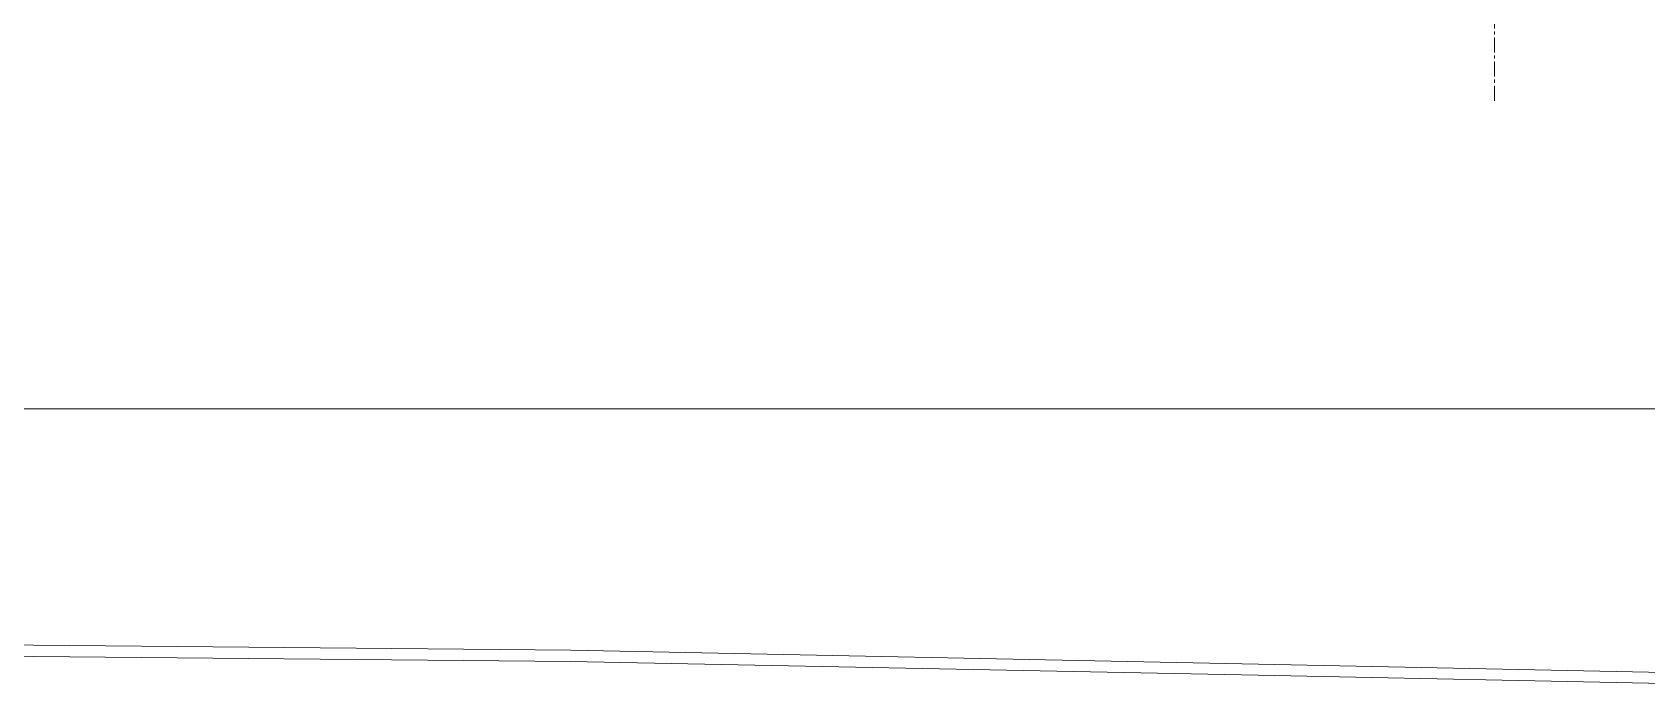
# Model space of a CAD drawing. Header units: metres. Extents: x 5205117 to 5948571, y 646915 to 1143748.
# Drawn here: x 5565530 to 5598979, y 655855 to 669371 of the extents above; entities that cross this region are included whole.
import ezdxf

# ---------------------------------------------------------------- set-up
doc = ezdxf.new("R2010")
doc.units = ezdxf.units.M
doc.header["$MEASUREMENT"] = 0
doc.linetypes.add('CENTER', pattern=[2, 1.25, -0.25, 0.25, -0.25])
doc.linetypes.add('CONTINOUS', pattern=[0])
for name, color, linetype, lineweight in [('A-Center line', 1, 'CENTER', 9), ('A-Plot', 7, 'CONTINOUS', 5), ('road', 7, 'Continuous', 9)]:
    doc.layers.add(name, color=color, linetype=linetype, lineweight=lineweight)

msp = doc.modelspace()

# ---------------------------------------------------------------- linework, layer by layer
at = {"layer": 'A-Center line', "ltscale": 250}
msp.add_line((5595824.1, 676264.7), (5595824.1, 667933.1), dxfattribs=at)
at = {"layer": 'A-Plot'}
for points in [[(5344129.2, 679200.9), (5360616, 674381.8), (5371402.5, 672150.2), (5383790.9, 670108.8), (5415440.2, 667838), (5419009.5, 667807.4), (5432765.8, 666405.2), (5441967.6, 665034), (5465404.1, 662918.7), (5490896.7, 660678.8), (5498284.8, 660036.4), (5514737.4, 658605.8), (5533786.4, 656969.3), (5576686.1, 656568.3), (5590933.9, 656280.2), (5600614.5, 656084.5)], [(5344064.7, 678980.1), (5360560.3, 674158.4), (5371360.5, 671924), (5383763.9, 669880.1), (5415431, 667608.1), (5418996.8, 667577.5), (5432737.2, 666176.9), (5441940.2, 664805.5), (5465383.7, 662689.6), (5490876.5, 660449.7), (5498264.9, 659807.3), (5514717.6, 658376.6), (5533775.4, 656739.4), (5576682.7, 656338.3), (5590929.2, 656050.3), (5600609.9, 655854.5)]]:
    msp.add_lwpolyline(points, dxfattribs=at)
at = {"layer": 'road', "ltscale": 0.5}
msp.add_lwpolyline([(5467491.9, 664014.3), (5491006.8, 661948.2), (5495380.9, 661567.8), (5599824.1, 661567.8, 0.4142136), (5604824.1, 666567.8), (5604824.1, 863125.3)], format="xyb", dxfattribs=at)

doc.saveas('drawing.dxf')
